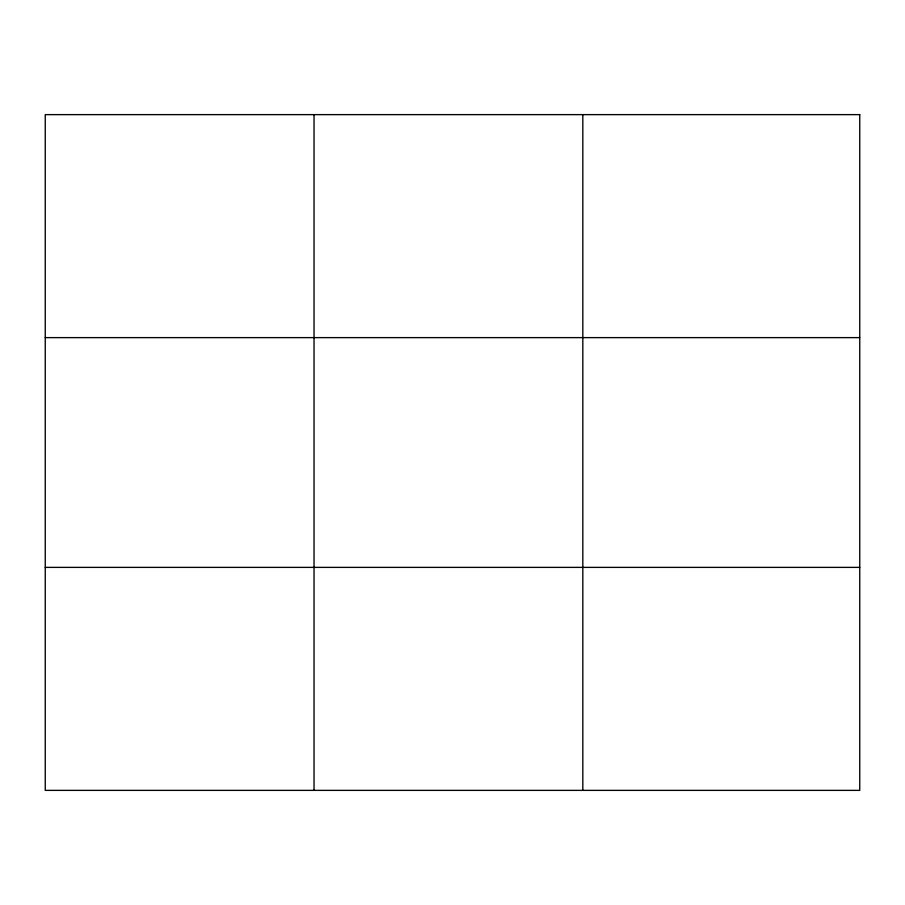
<?xml version="1.0" encoding="UTF-8"?>
<svg xmlns="http://www.w3.org/2000/svg" width="905" height="905" viewBox="0 0 905 905"><rect width="100%" height="100%" fill="white"/><g stroke="black" fill="none" stroke-linecap="round" stroke-linejoin="round"><path stroke-width="1.36" d="M314.035 114.63L314.035 790.37M582.82 114.63L582.82 790.37M45.25 337.622L859.75 337.622M45.25 567.378L859.75 567.378M859.75 114.63L859.75 790.37L45.25 790.37L45.25 114.63L859.75 114.63"/></g></svg>
